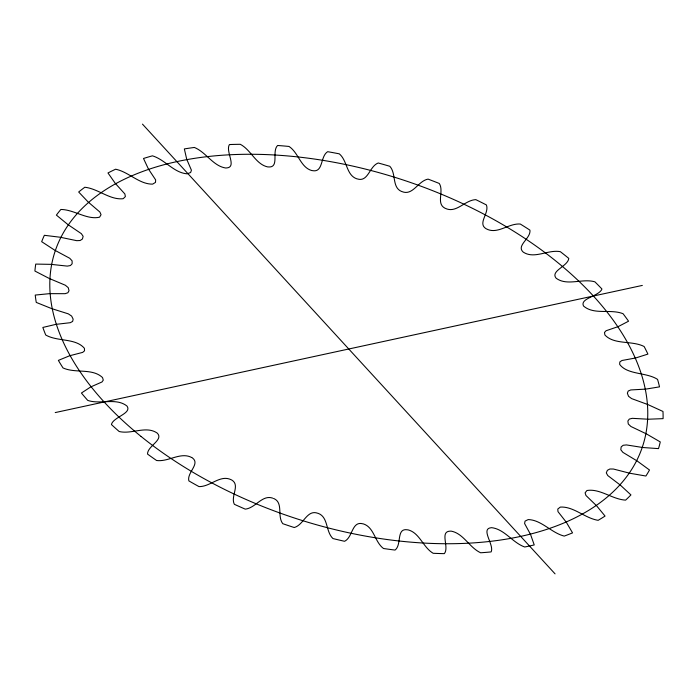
<?xml version="1.0" encoding="UTF-8"?>
<svg xmlns="http://www.w3.org/2000/svg" width="698" height="698" viewBox="0 0 698 698"><rect width="100%" height="100%" fill="white"/><g stroke="black" fill="none" stroke-linecap="round" stroke-linejoin="round"><path stroke-width="1.05" d="M55.221 412.579L642.326 285.421M272.787 498.171C262.169 494.385 255.573 508.065 245.268 509.139A325.39 186.636 18.4 0 1 234.354 504.305C230.261 496.426 240.409 485.319 231.893 480.111A20.347 11.674 18.4 0 0 231.326 479.823C220.306 474.169 210.368 486.89 199 486.602A325.39 186.636 18.4 0 1 188.87 480.896C186.654 472.782 200.309 464.048 192.622 458.106A20.347 11.674 18.4 0 0 192.107 457.775M191.758 457.556C180.651 451.571 168.532 462.102 156.605 460.505A325.39 186.636 18.4 0 1 147.531 454.075C147.357 446.109 163.829 439.932 157.39 433.266A20.347 11.674 18.4 0 0 156.945 432.908C145.847 425.501 131.625 434.522 119.192 431.521A325.39 186.636 18.4 0 1 111.41 424.532C113.146 417.107 131.957 413.46 127.123 406.253A20.347 11.674 18.4 0 0 126.748 405.87C115.929 397.494 100.276 404.735 87.73 400.399A325.39 186.636 18.4 0 1 81.43 393.026L90.714 386.945L101.969 381.989L103.278 380.14L102.589 377.758A20.347 11.674 18.4 0 0 102.301 377.356C92.092 368.003 75.358 373.561 63.021 367.942A325.39 186.636 18.4 0 1 58.37 360.386L69.652 355.753L82.687 352.385L84.528 350.806L84.441 348.511A20.347 11.674 18.4 0 0 84.24 348.11C75.305 337.902 57.332 341.784 45.719 334.996A325.39 186.636 18.4 0 1 42.84 327.449L55.814 324.378L70.297 322.694L72.627 321.429L73.133 319.283A20.347 11.674 18.4 0 0 73.028 318.881L71.624 316.072L68.317 313.856L51.678 308.612L36.261 302.417A325.39 186.636 18.4 0 1 35.232 295.071L49.567 293.649L65.115 293.684L67.88 292.759L68.962 290.822A20.347 11.674 18.4 0 0 68.962 290.438L68.23 287.663L65.359 285.238L49.366 278.519L34.9 271.042A325.39 186.636 18.4 0 1 35.738 264.088L51.067 264.359L67.278 266.104L70.411 265.554L72.042 263.87A20.347 11.674 18.4 0 0 72.138 263.512L72.103 260.851L69.739 258.277L54.802 250.242L41.671 241.683A325.39 186.636 18.4 0 1 44.358 235.305L60.281 237.25L76.736 240.679L80.139 240.513L82.285 239.117A20.347 11.674 18.4 0 0 82.486 238.803L83.141 236.317L81.343 233.656L67.863 224.529L56.39 215.106A325.39 186.636 18.4 0 1 60.857 209.47C73.901 209.513 86.971 220.079 99.43 217.218A20.347 11.674 18.4 0 0 99.727 216.938L101.053 214.696L99.875 212.026L88.192 202.036L78.682 192.002A325.39 186.636 18.4 0 1 84.816 187.247C98.113 188.687 109.822 200.125 123.04 198.729A20.347 11.674 18.4 0 0 123.415 198.502L125.387 196.566L124.855 193.948L115.275 183.356L107.972 172.956A325.39 186.636 18.4 0 1 115.615 169.213C128.702 171.909 139.146 184.246 152.487 184.132A20.347 11.674 18.4 0 0 152.941 183.958L155.506 182.379L155.637 179.883L148.404 168.96L143.5 158.472A325.39 186.636 18.4 0 1 152.443 155.828C165.016 159.641 173.889 172.807 187.029 173.802A20.347 11.674 18.4 0 0 187.544 173.697L190.633 172.502L191.418 170.199L186.715 159.231L184.342 148.927A325.39 186.636 18.4 0 1 194.367 147.453C206.128 152.225 213.091 166.098 225.751 168.009A20.347 11.674 18.4 0 0 226.318 167.965C237.556 167.459 225.07 151.318 229.441 144.556A325.39 186.636 18.4 0 1 240.286 144.303C251.001 149.869 255.677 164.257 267.666 166.909A20.347 11.674 18.4 0 0 268.259 166.935C279.819 168.009 271.461 151.37 277.63 145.481A325.39 186.636 18.4 0 1 289.016 146.449C298.5 152.661 300.472 167.302 311.674 170.521A20.347 11.674 18.4 0 0 312.294 170.609C323.575 172.973 320.042 156.361 327.667 151.684A325.39 186.636 18.4 0 1 339.289 153.839C347.395 160.592 346.243 175.067 356.643 178.758A20.347 11.674 18.4 0 0 357.271 178.906C368.291 182.492 369.321 166.211 378.246 162.992A325.39 186.636 18.4 0 1 389.807 166.281C396.42 173.505 391.77 187.247 401.411 191.4A20.347 11.674 18.4 0 0 402.031 191.61C412.928 196.086 418.032 180.904 428.066 179.116A325.39 186.636 18.4 0 1 439.269 183.461C444.251 191.13 435.901 203.336 444.818 208.126A20.347 11.674 18.4 0 0 445.403 208.388C456.361 213.649 464.859 200.038 475.827 199.645A325.39 186.636 18.4 0 1 486.384 204.933C489.586 212.916 477.545 223.09 485.738 228.508A20.347 11.674 18.4 0 0 486.279 228.813C497.36 234.877 508.58 223.072 520.307 224.041A325.39 186.636 18.4 0 1 529.93 230.131C531.134 238.306 516.049 245.478 523.107 251.995A20.347 11.674 18.4 0 0 523.596 252.344C534.72 259.29 548.07 249.343 560.337 251.673A325.39 186.636 18.4 0 1 568.791 258.4C567.954 266.243 550.399 270.833 555.966 278.005A20.347 11.674 18.4 0 0 556.376 278.389C567.369 286.276 582.359 278.144 594.888 281.826A325.39 186.636 18.4 0 1 601.955 289.024C599.259 296.205 579.733 298.247 583.458 305.855A20.347 11.674 18.4 0 0 583.79 306.248C594.347 315.112 610.576 308.734 623.061 313.716A325.39 186.636 18.4 0 1 628.558 321.202L618.236 326.585L606.056 330.756L604.477 332.475L604.869 334.822A20.347 11.674 18.4 0 0 605.114 335.223C614.624 344.995 632.179 340.319 644.141 346.522A325.39 186.636 18.4 0 1 647.91 354.095L635.747 357.961L621.944 360.5L619.85 361.93L619.641 364.147A20.347 11.674 18.4 0 0 619.789 364.557C627.519 374.905 646.671 372.217 657.56 379.389A325.39 186.636 18.4 0 1 659.523 386.858L645.816 389.109L630.756 389.946L628.2 391.046L627.406 393.087A20.347 11.674 18.4 0 0 627.458 393.48L628.532 396.29L631.629 398.61L647.997 404.613L662.987 411.471A325.39 186.636 18.4 0 1 663.083 418.643L648.198 419.219L632.275 418.329L629.317 419.07L627.956 420.885A20.347 11.674 18.4 0 0 627.903 421.26L628.287 423.991L630.913 426.495L646.427 433.894L660.273 441.939A325.39 186.636 18.4 0 1 658.502 448.622L642.823 447.514L626.446 444.923L623.166 445.28L621.272 446.825A20.347 11.674 18.4 0 0 621.124 447.165L620.81 449.748L622.895 452.365L637.152 460.977L649.498 469.998A325.39 186.636 18.4 0 1 645.903 476.027L629.84 473.253L613.42 469.03L609.904 468.995L607.53 470.225A20.347 11.674 18.4 0 0 607.286 470.522L606.292 472.895L607.775 475.565L620.4 485.154L630.931 494.917A325.39 186.636 18.4 0 1 625.609 500.134C612.338 499.358 600.088 488.408 587.088 490.485A20.347 11.674 18.4 0 0 586.748 490.738L585.099 492.832L585.954 495.484L596.624 505.814L605.053 516.066A325.39 186.636 18.4 0 1 598.142 520.324C584.907 518.248 573.8 506.347 560.468 507.08A20.347 11.674 18.4 0 0 560.058 507.28L557.781 509.051L557.981 511.617L566.418 522.401L572.543 532.879A325.39 186.636 18.4 0 1 564.22 536.09C551.35 532.818 541.648 520.054 528.377 519.582A20.347 11.674 18.4 0 0 527.889 519.722L525.053 521.118L524.591 523.526L530.576 534.511L534.232 544.937A325.39 186.636 18.4 0 1 524.713 546.996C512.515 542.686 504.549 529.154 491.628 527.671A20.347 11.674 18.4 0 0 491.078 527.749C480.233 528.822 494.533 545.016 491.122 551.917A325.39 186.636 18.4 0 1 480.652 552.781C469.388 547.598 463.516 533.438 451.178 531.134A20.347 11.674 18.4 0 0 450.594 531.143C439.059 531.038 449.652 547.188 444.321 553.645A325.39 186.636 18.4 0 1 433.17 553.287C423.049 547.38 419.681 532.827 408.077 529.869A20.347 11.674 18.4 0 0 407.458 529.817C395.984 527.88 402.013 544.815 395.051 550.068A325.39 186.636 18.4 0 1 383.507 548.506C374.695 542.006 374.241 527.391 363.44 523.928A20.347 11.674 18.4 0 0 362.812 523.805C351.696 520.795 352.865 537.329 344.576 541.29A325.39 186.636 18.4 0 1 332.946 538.551C325.573 531.562 328.435 517.366 318.419 513.449A20.347 11.674 18.4 0 0 317.799 513.274C306.876 509.217 303.709 525.027 294.216 527.522A325.39 186.636 18.4 0 1 282.795 523.692C276.975 516.25 283.475 503.162 274.192 498.721A20.347 11.674 18.4 0 0 273.59 498.485M142.479 124.131L555.067 573.869M141.101 436.486A309.519 177.536 18.4 0 0 638.897 455.925A309.519 177.536 18.4 0 0 266.331 154.59A309.519 177.536 18.4 0 0 141.101 436.486"/></g></svg>
